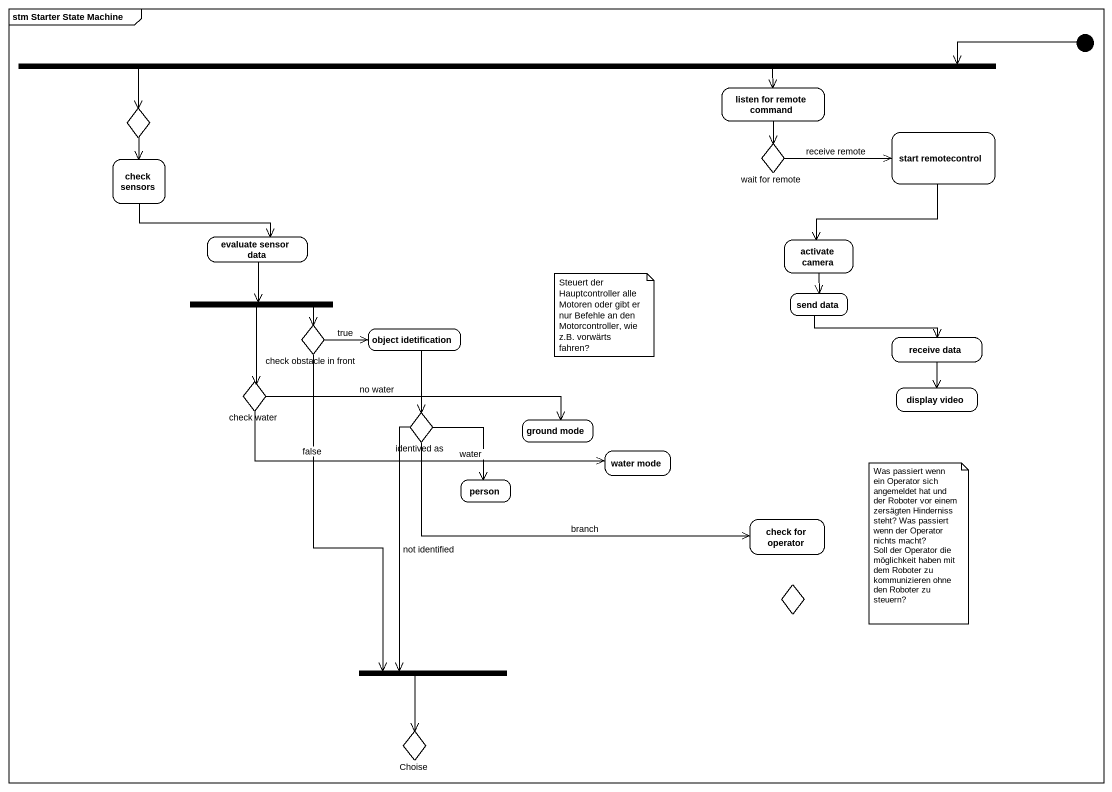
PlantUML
@startuml
mainframe stm Starter State Machine
hide empty description
state fork1 <<fork>>
state choice1 <<choice>>
state "listen for remote command" as listen_for_remote_command
state "wait for remote" as wait_for_remote <<choice>>
state "start remotecontrol" as start_remotecontrol
state "check sensors" as check_sensors
state "evaluate sensor data" as evaluate_sensor_data
state "activate camera" as activate_camera
state fork2 <<fork>>
state "send data" as send_data
state "check obstacle in front" as check_obstacle_in_front <<choice>>
state "object idetification" as object_idetification
state "receive data" as receive_data
state "check water" as check_water <<choice>>
state "identived as" as identived_as <<choice>>
state "ground mode" as ground_mode
state "display video" as display_video
state "water mode" as water_mode
state "person" as person_
state "check for operator" as check_for_operator
state choice2 <<choice>>
state fork3 <<join>>
state Choise <<choice>>
[*] -left-> fork1
fork1 -left-> choice1
fork1 -right-> listen_for_remote_command
choice1 --> check_sensors
listen_for_remote_command --> wait_for_remote
wait_for_remote -right-> start_remotecontrol : receive remote
start_remotecontrol --> activate_camera
check_sensors -right-> evaluate_sensor_data
evaluate_sensor_data --> fork2
activate_camera --> send_data
fork2 --> check_obstacle_in_front
fork2 --> check_water
send_data -right-> receive_data
check_obstacle_in_front -right-> object_idetification : true
check_obstacle_in_front --> fork3 : false
object_idetification --> identived_as
receive_data --> display_video
check_water -right-> ground_mode : no water
check_water -right-> water_mode : water
identived_as --> person_
identived_as -right-> check_for_operator : branch
identived_as --> fork3 : not identified
fork3 --> Choise
note as N1
  Steuert der Hauptcontroller alle Motoren oder gibt er nur Befehle an den Motorcontroller, wie z.B. vorwärts fahren?
end note
note as N2
  Was passiert wenn ein Operator sich angemeldet hat und der Roboter vor einem zersägten Hinderniss steht? Was passiert wenn der Operator nichts macht?
  Soll der Operator die möglichkeit haben mit dem Roboter zu kommunizieren ohne den Roboter zu steuern?
end note
@enduml
